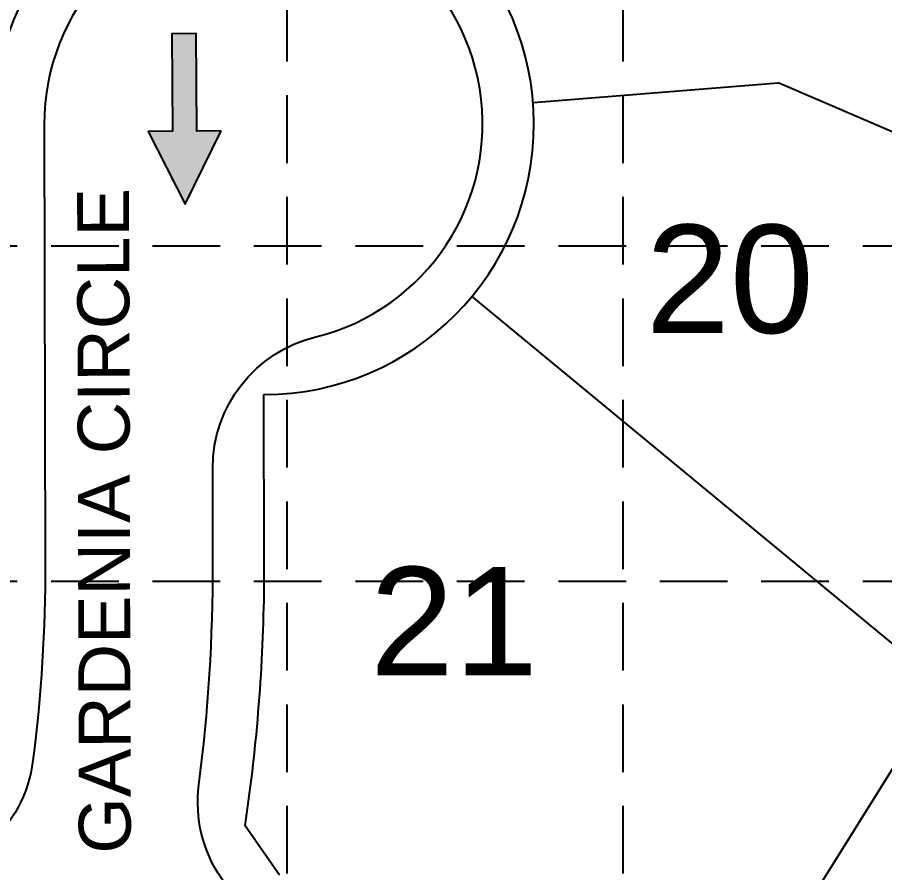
# Model space of a CAD drawing. Header units: feet. Extents: x 9681 to 12164, y 9191 to 13159.
# Drawn here: x 10377.5 to 10537.8, y 11678.2 to 11836.2 of the extents above; entities that cross this region are included whole.
import ezdxf
from ezdxf.enums import TextEntityAlignment as Align

# ---------------------------------------------------------------- set-up
doc = ezdxf.new("R2010")
doc.units = ezdxf.units.FT
doc.header["$MEASUREMENT"] = 0
doc.linetypes.add('DASHED', pattern=[0.75, 0.5, -0.25])
for name, color, linetype in [('2LOT', 15, 'Continuous'), ('2LOTNO', 15, 'Continuous'), ('2PVMT', 15, 'Continuous'), ('2ROW', 15, 'Continuous'), ('2STNM', 15, 'Continuous'), ('ARROW', 7, 'Continuous'), ('GRID', 254, 'DASHED')]:
    doc.layers.add(name, color=color, linetype=linetype)
doc.styles.get("Standard").update_dxf_attribs({"font": 'ARIAL.TTF'})

# ---------------------------------------------------------------- blocks, each defined once
blk = doc.blocks.new('arrow')
blk.add_lwpolyline([(-67.01, -25.36), (-59.33, -25.42), (-59.57, -56.14), (-51.89, -56.2), (-51.65, -25.48), (-43.97, -25.54), (-55.3, -2.41), (-67.01, -25.36)], close=True)
at = {"color": 254}
for points in [[(-43.97, -25.54), (-67.01, -25.36), (-55.3, -2.41), (-67.01, -25.36)], [(-59.57, -56.14), (-51.89, -56.2), (-59.33, -25.42), (-51.65, -25.48)]]:
    blk.add_solid(points, dxfattribs=at)

msp = doc.modelspace()

# ---------------------------------------------------------------- linework, layer by layer
at = {"layer": '2LOT', "color": 7, "linetype": 'Continuous'}
for p, q in [((10472.81, 11820.51), (10518.07, 11824.12)), ((10594.59, 11791.27), (10518.07, 11824.12)), ((10461.51, 11784.69), (10548.69, 11712.65)), ((10566.6, 11741.38), (10507.36, 11646.35))]:
    msp.add_line(p, q, dxfattribs=at)
at = {"layer": '2PVMT', "color": 7, "linetype": 'Continuous'}
for points in [[(10432.63, 11777.21, 2.057399), (10382.46, 11816.46), (10382.64, 11735.36, -0.032089), (10380.37, 11698.95, -0.380467), (10355.33, 11677.09, 0.002935), (10351.63, 11677.11), (10148.76, 11676.68, -0.414214), (10123.71, 11701.62), (10123.17, 11953.37, -0.345849), (10142.2, 11977.7, 2.057399)], [(10586.11, 11571.65, 0.148456), (10429.6, 11667.08, -0.378124), (10411.05, 11694.48, 0.032544), (10413.64, 11735.42), (10413.6, 11752.88, -0.345849), (10432.63, 11777.21)]]:
    msp.add_lwpolyline(points, format="xyb", dxfattribs=at)
at = {"layer": '2ROW', "color": 7, "linetype": 'Continuous'}
for p, q in [((10423.14, 11735.44), (10423.07, 11766.54)), ((10419.62, 11686.86), (10420.24, 11691.47)), ((10425.94, 11677.77), (10419.62, 11686.86))]:
    msp.add_line(p, q, dxfattribs=at)
for centre, radius, start, end in [((10422.96, 11816.54), 50, 270.1215, 180.1215), ((10098.14, 11734.75), 325, 352.3469, 0.1215)]:
    msp.add_arc(centre, radius, start, end, dxfattribs=at)
at = {"layer": 'GRID', "color": 253, "linetype": 'DASHED', "ltscale": 25}
for p, q in [((10427.3, 9503.08), (10427.42, 13091.73)), ((10489.23, 9503.08), (10489.6, 13091.65)), ((9746.23, 11794.01), (12098.98, 11794.01)), ((9746.23, 11732.1), (12098.98, 11732.1))]:
    msp.add_line(p, q, dxfattribs=at)

# ---------------------------------------------------------------- block references
at = {"layer": 'ARROW', "xscale": 0.5866666666644598, "yscale": 0.5866666666624951, "zscale": 0.5866666666666667, "rotation": 180.9228882860041}
msp.add_blockref('arrow', (10376.12, 11799.76), dxfattribs=at)

# ---------------------------------------------------------------- texts
at = {"layer": '2LOTNO', "color": 7, "linetype": 'Continuous'}
for s, p in [('20', (10509.16, 11787.93)), ('21', (10458.2, 11724.86))]:
    msp.add_text(s, height=20, dxfattribs=at).set_placement(p, align=Align.MIDDLE)
at = {"layer": '2STNM', "color": 7, "linetype": 'Continuous'}
msp.add_text('GARDENIA CIRCLE', height=9.6, rotation=90.154, dxfattribs=at).set_placement((10393.5, 11743.22), align=Align.MIDDLE)

doc.saveas('drawing.dxf')
